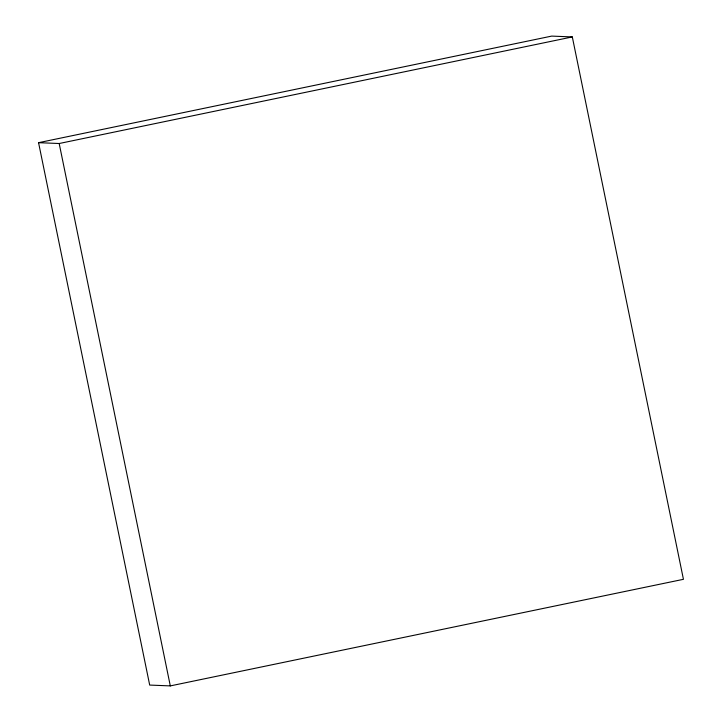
<?xml version="1.0" encoding="UTF-8"?>
<svg xmlns="http://www.w3.org/2000/svg" width="722" height="722" viewBox="0 0 722 722"><rect width="100%" height="100%" fill="white"/><g stroke="black" fill="none" stroke-linecap="round" stroke-linejoin="round"><path stroke-width="1.08" d="M38.564 142.685L551.698 36.1L572.311 36.93L683.436 579.315L170.302 685.9L149.689 685.07L38.564 142.685L59.186 143.516L572.311 36.93M59.186 143.516L170.302 685.9"/></g></svg>
